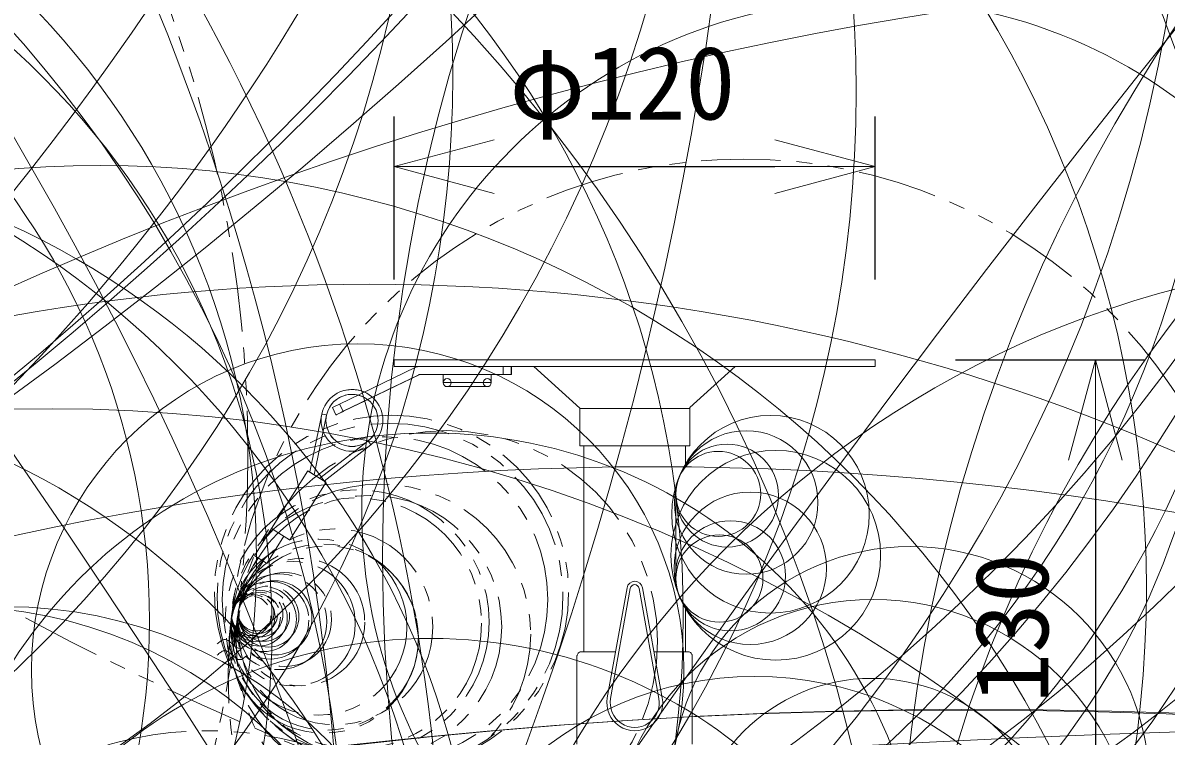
# Model space of a CAD drawing. Units: millimetres, scale not verified. Extents: x -660 to 3897, y -3848 to 1485.
# Drawn here: x 1.69 to 30.2, y 15.7 to 33.48 of the extents above; entities that cross this region are included whole.
import ezdxf
from ezdxf.enums import TextEntityAlignment as Align

# ---------------------------------------------------------------- set-up
doc = ezdxf.new("R2010")
doc.units = ezdxf.units.MM
doc.header["$LTSCALE"] = 0.125
doc.linetypes.add('USER3', pattern=[31.75, 15.875, -3.175, 3.175, -3.175, 3.175, -3.175])
doc.layers.add('0-0_0', color=1, linetype='USER3', lineweight=18)
doc.layers.add('0-5_GAIKEI', color=1, linetype='Continuous', lineweight=18)
doc.layers.add('0-4_SUNPO', color=7, linetype='Continuous')
doc.styles.add('ＭＳ ゴシック', font='')
doc.styles.get('ＭＳ ゴシック').set_extended_font_data('MS Gothic')

# ---------------------------------------------------------------- blocks, each defined once
blk = doc.blocks.new('_Open30')
at = {"layer": '0-0_0', "color": 7, "linetype": 'Continuous'}
blk.add_line((0, 0), (-1, 0), dxfattribs=at)
blk.add_lwpolyline([(-1, 0.26795), (0, 0), (-1, -0.26795)], dxfattribs=at)
blk = doc.blocks.new('D6')
at = {"layer": '0-4_SUNPO'}
for p, q in [((75.4364, 214.5791), (75.4364, 218.6464)), ((87.4364, 214.5791), (87.4364, 218.6464)), ((77.9364, 217.3964), (84.9364, 217.3964))]:
    blk.add_line(p, q, dxfattribs=at)
at = {"layer": '0-4_SUNPO', "xscale": 2.5, "yscale": 2.5, "rotation": 180}
blk.add_blockref('_Open30', (75.4364, 217.3964), dxfattribs=at)
at = {"layer": '0-4_SUNPO', "xscale": 2.5, "yscale": 2.5}
blk.add_blockref('_Open30', (87.4364, 217.3964), dxfattribs=at)
at = {"layer": '0-4_SUNPO', "style": 'ＭＳ ゴシック'}
blk.add_text('φ120', height=1.833, dxfattribs=at).set_placement((78.3114, 218.0214), align=Align.BOTTOM_LEFT)
blk = doc.blocks.new('D7')
at = {"layer": '0-4_SUNPO'}
for p, q in [((89.4364, 212.5791), (94.179, 212.5791)), ((92.929, 210.0791), (92.929, 202.0291)), ((84.9364, 199.5291), (94.179, 199.5291))]:
    blk.add_line(p, q, dxfattribs=at)
at = {"layer": '0-4_SUNPO', "xscale": 2.5, "yscale": 2.5}
for p, rotation in [((92.929, 212.5791), 90), ((92.929, 199.5291), 270)]:
    blk.add_blockref('_Open30', p, dxfattribs=dict(at, rotation=rotation))
at = {"layer": '0-4_SUNPO', "style": 'ＭＳ ゴシック'}
blk.add_text('130', height=1.833, rotation=90, dxfattribs=at).set_placement((92.304, 204.018), align=Align.BOTTOM_LEFT)

msp = doc.modelspace()

# ---------------------------------------------------------------- linework, layer by layer
at = {"layer": '0-0_0', "linetype": 'Continuous'}
for p, q in [((13.6659, 24.9129), (13.6659, 24.7129)), ((13.8668, 24.9129), (13.8668, 24.7129)), ((13.3707, 24.7129), (13.3707, 24.5129)), ((12.2707, 24.4129), (13.2707, 24.4129)), ((9.4961, 23.7119), (9.409, 23.8919))]:
    msp.add_line(p, q, dxfattribs=at)
for points in [[(9.409, 23.8919), (9.4611, 23.9174), (9.5882, 23.979), (9.6752, 23.7989), (11.5618, 24.7109), (11.566, 24.7124), (11.5705, 24.7129), (13.8746, 24.7129), (13.8746, 24.9129), (11.5705, 24.9129), (11.5495, 24.9119), (11.5287, 24.9089), (11.5083, 24.9039), (11.4884, 24.897), (11.4747, 24.891), (9.5882, 23.979)], [(11.5618, 24.7109), (11.5714, 24.7109), (10.4062, 24.1477)], [(11.5801, 24.7129), (11.5756, 24.7124), (11.5714, 24.7109)], [(12.1707, 24.7129), (12.1707, 24.5129), (13.3707, 24.5129)], [(10.1384, 24.3015), (10.1009, 24.3129), (10.0627, 24.3223), (10.0242, 24.3298), (9.9853, 24.3354), (9.9462, 24.3389), (9.907, 24.3404), (9.8677, 24.3399), (9.8285, 24.3375), (9.7895, 24.333), (9.7508, 24.3266), (9.6951, 24.3137)], [(10.4052, 24.1485), (10.7425, 24.3118), (10.8524, 24.3652), (10.891, 24.3843), (10.8908, 24.3842), (10.889, 24.3834), (10.8683, 24.3737), (10.6642, 24.2756), (10.1299, 24.0168), (10.0897, 23.9969)], [(10.2871, 24.0901), (9.6849, 23.7989), (9.6804, 23.7968), (9.5542, 23.7359), (9.5163, 23.7177), (9.5067, 23.7131), (9.5044, 23.7121), (9.504, 23.7119), (9.5039, 23.7119), (9.4961, 23.7119), (9.5094, 23.7185), (9.5482, 23.7374), (9.6752, 23.7989)], [(10.0498, 24.2022), (10.0146, 24.2097), (9.9789, 24.2152), (9.943, 24.2188), (9.907, 24.2204), (9.8709, 24.22), (9.8349, 24.2176), (9.7991, 24.2131), (9.7636, 24.2067), (9.7265, 24.1978)], [(10.0897, 23.9969), (10.0898, 23.997), (10.0903, 23.9972), (10.0925, 23.9982), (10.1018, 24.0026), (10.1395, 24.0206), (10.2804, 24.0883), (10.2859, 24.091)]]:
    msp.add_lwpolyline(points, dxfattribs=at)
at = {"layer": '0-0_0'}
for points in [[(8.8406, 22.2849), (9.1429, 23.7283), (9.1429, 23.7283), (9.1429, 23.7283), (9.143, 23.7283), (9.1432, 23.7283), (9.144, 23.7281), (9.1473, 23.7274), (9.16, 23.7247), (9.2014, 23.716), (9.243, 23.7073), (9.2604, 23.7037), (8.9489, 22.2166)], [(9.0906, 22.1277), (10.2936, 23.0558), (10.2936, 23.0558), (10.2936, 23.0558), (10.2937, 23.0558), (10.2938, 23.0556), (10.2943, 23.0549), (10.2963, 23.0522), (10.3042, 23.0419), (10.33, 23.0083), (10.356, 22.9748), (10.3669, 22.9608), (9.1993, 22.06)], [(9.1998, 22.0603), (9.1998, 22.0603), (9.2363, 22.0372), (9.2457, 22.0312), (9.248, 22.0297), (9.2486, 22.0293), (9.2487, 22.0292), (9.2488, 22.0291), (9.2488, 22.0291), (9.2488, 22.0291), (8.3457, 20.5889), (8.3412, 20.5915), (8.0716, 20.7599), (7.9264, 20.8514), (7.8926, 20.8728), (7.8888, 20.8753), (7.8883, 20.8756), (7.8882, 20.8757), (7.8882, 20.8757), (7.8882, 20.8757), (8.7913, 22.316), (8.7945, 22.3141), (8.8041, 22.3082), (8.8407, 22.2855)], [(8.7913, 22.316), (8.7913, 22.316), (8.7913, 22.316), (8.7914, 22.3159), (8.7919, 22.3155), (8.7957, 22.3131), (8.8295, 22.2916), (8.9748, 22.2002), (9.2443, 22.0318), (9.2488, 22.0291)], [(8.8407, 22.2852), (8.8354, 22.2884), (8.8341, 22.2892), (8.8337, 22.2894), (8.8337, 22.2894), (8.8337, 22.2894), (8.8337, 22.2894), (8.834, 22.2891), (8.8353, 22.2883), (8.8402, 22.2852), (8.8594, 22.273), (8.9298, 22.2286), (8.9298, 22.2286), (9.1146, 22.1128), (9.1818, 22.0708), (9.2064, 22.0557), (9.2064, 22.0557), (9.2064, 22.0557), (9.2063, 22.0558), (9.206, 22.056), (9.2047, 22.0568), (9.1996, 22.0601), (9.1995, 22.0602)], [(9.0915, 22.1284), (9.0203, 22.173), (8.9491, 22.2176)], [(9.0916, 22.1284), (9.0204, 22.1731), (8.9492, 22.2177)], [(7.8882, 20.8757), (7.4632, 20.1979), (7.4632, 20.1979)], [(8.1932, 20.6845), (7.7682, 20.0067), (7.7677, 20.007), (7.603, 20.1098), (7.4993, 20.175), (7.4704, 20.1932), (7.4643, 20.1972), (7.4634, 20.1978), (7.4632, 20.1979), (7.4632, 20.1979), (7.4632, 20.1979)], [(7.5516, 20.143), (7.492, 20.046), (7.4342, 19.9481), (7.3242, 19.7501), (7.2209, 19.5477), (7.1227, 19.3381), (7.0275, 19.1162), (6.9327, 18.876)], [(7.6775, 20.0631), (7.5464, 19.8438), (7.4833, 19.7325), (7.4219, 19.62), (7.3625, 19.5069), (7.3048, 19.3928), (7.2496, 19.2792), (7.1962, 19.1646), (7.1458, 19.0517), (7.0973, 18.9379)], [(6.8832, 18.6271), (6.871, 18.5158), (6.8609, 18.4051), (6.8528, 18.2935), (6.8469, 18.1839), (6.843, 18.0736), (6.8427, 18.0556)], [(7.0445, 18.6916), (7.0264, 18.5483), (7.0103, 18.4045), (6.9967, 18.2647), (6.9853, 18.1245), (6.9778, 18.005), (6.9751, 17.9414)], [(6.5347, 17.9979), (6.5556, 18.0166), (6.5764, 18.0348), (6.5972, 18.0521), (6.6181, 18.068), (6.6389, 18.082), (6.6597, 18.0937), (6.6806, 18.1027), (6.7014, 18.1084), (6.7222, 18.1104), (6.7431, 18.1084), (6.7639, 18.1027), (6.7847, 18.0937), (6.8056, 18.082), (6.8264, 18.068), (6.8472, 18.0521), (6.8681, 18.0348), (6.8889, 18.0166), (6.9306, 17.9792), (6.9514, 17.961), (6.9722, 17.9437), (6.9931, 17.9278), (7.0139, 17.9138), (7.0347, 17.9021), (7.0556, 17.8931), (7.0764, 17.8874), (7.0972, 17.8854), (7.1181, 17.8874), (7.1389, 17.8931), (7.1597, 17.9021), (7.1806, 17.9138), (7.2014, 17.9278), (7.2222, 17.9437), (7.2431, 17.961), (7.2639, 17.9792), (7.2847, 17.9979), (7.2847, 17.9979)], [(6.5347, 17.7174), (6.5556, 17.7361), (6.5764, 17.7543), (6.5972, 17.7715), (6.6181, 17.7874), (6.6389, 17.8015), (6.6597, 17.8132), (6.6806, 17.8222), (6.7014, 17.8279), (6.7222, 17.8299), (6.7431, 17.8279), (6.7639, 17.8222), (6.7847, 17.8132), (6.8056, 17.8015), (6.8264, 17.7874), (6.8472, 17.7715), (6.8681, 17.7543), (6.8889, 17.7361), (6.9306, 17.6987), (6.9514, 17.6805), (6.9722, 17.6632), (6.9931, 17.6473), (7.0139, 17.6333), (7.0347, 17.6215), (7.0556, 17.6126), (7.0764, 17.6069), (7.0972, 17.6049), (7.1181, 17.6069), (7.1389, 17.6126), (7.1597, 17.6215), (7.1806, 17.6333), (7.2014, 17.6473), (7.2222, 17.6632), (7.2431, 17.6805), (7.2639, 17.6987), (7.2847, 17.7174), (7.2847, 17.7174)]]:
    msp.add_lwpolyline(points, dxfattribs=at)
for centre, radius in [((37.5328, 85.798), 76.0771), ((-25.0845, 22.7344), 32.3824), ((19.666, 17.2311), 12.8587), ((9.8966, 23.5705), 0.77), ((9.8966, 23.5705), 0.65), ((10.8816, 19.2819), 4.417), ((10.8438, 19.1826), 4.3143), ((10.7203, 19.1054), 4.0594), ((12.2618, 18.062), 5.255), ((10.6079, 18.2368), 3.745), ((10.0251, 18.5476), 3.2889), ((10.349, 18.4204), 3.2803), ((10.0016, 18.5117), 3.1273), ((9.4711, 18.4235), 2.441), ((9.069, 18.4173), 2.1955), ((9.1922, 18.1311), 2.3577), ((9.2571, 18.145), 2.2975), ((8.4288, 18.4993), 1.5501), ((8.6256, 18.5412), 1.5873), ((8.0762, 18.5498), 1.1939), ((8.2147, 18.6046), 1.1716), ((7.8524, 18.5864), 0.9672), ((7.698, 18.6154), 0.8101), ((7.971, 18.647), 0.9243), ((7.81, 18.6792), 0.7601), ((7.5857, 18.6398), 0.6952), ((7.5013, 18.6611), 0.6081), ((7.4368, 18.6801), 0.5409), ((7.3873, 18.6969), 0.4885), ((7.6964, 18.7056), 0.6435), ((7.6131, 18.728), 0.5572), ((7.5508, 18.7476), 0.4919), ((7.504, 18.7647), 0.442), ((6.2901, 6.8771), 8.9559)]:
    msp.add_circle(centre, radius, dxfattribs=at)
at = {"layer": '0-0_0', "linetype": 'Continuous'}
for centre, radius in [((12.2707, 24.5129), 0.1), ((13.2707, 24.5129), 0.1), ((9.8966, 23.5705), 0.77), ((9.8966, 23.5705), 0.77), ((9.8966, 23.5705), 0.65)]:
    msp.add_circle(centre, radius, dxfattribs=at)
at = {"layer": '0-5_GAIKEI', "color": 7}
for p, q in [((22.9457, 25.0824), (10.9457, 25.0824)), ((10.9457, 25.0824), (10.9457, 24.9129)), ((10.9457, 24.9129), (14.4345, 24.9129)), ((14.4345, 24.9129), (14.4346, 24.9128)), ((14.4346, 24.9128), (15.5828, 23.8739)), ((18.324, 23.8893), (19.4569, 24.9129)), ((19.4569, 24.9129), (22.9457, 24.9129)), ((22.9457, 25.0824), (22.9457, 24.9129)), ((15.5828, 23.8738), (15.5828, 22.9376)), ((18.324, 22.9375), (18.324, 23.8892)), ((15.5828, 22.9374), (15.6783, 22.9374)), ((15.6783, 22.9373), (15.6783, 17.797)), ((18.2128, 22.4824), (18.2128, 22.9374)), ((18.2128, 22.9374), (18.3239, 22.9374)), ((17.9724, 21.7398), (17.9724, 19.6249)), ((18.2128, 17.7971), (18.2128, 18.8824)), ((15.5076, 17.7011), (15.5076, 15.5003)), ((15.6783, 17.797), (15.6033, 17.797)), ((15.683, 17.797), (16.4681, 17.797)), ((17.4289, 17.797), (18.288, 17.797)), ((18.3837, 15.5003), (18.3837, 17.7012))]:
    msp.add_line(p, q, dxfattribs=at)
at = {"layer": '0-5_GAIKEI'}
for p, q in [((14.4368, 24.9129), (19.4587, 24.9129)), ((15.5935, 23.8721), (18.3069, 23.8721)), ((15.6783, 22.9374), (18.2128, 22.9374)), ((16.2627, 16.6523), (16.7552, 19.3975)), ((17.6343, 16.6523), (17.1418, 19.3975)), ((16.3454, 16.6375), (16.8379, 19.3826)), ((17.5516, 16.6375), (17.0591, 19.3826))]:
    msp.add_line(p, q, dxfattribs=at)
at = {"layer": '0-5_GAIKEI', "color": 7}
for points in [[(15.5076, 17.7011), (15.5078, 17.7025), (15.5092, 17.7091), (15.5122, 17.7201), (15.5173, 17.7341), (15.525, 17.7496), (15.5355, 17.765), (15.5495, 17.7789), (15.5672, 17.7897), (15.5892, 17.796), (15.6033, 17.797)], [(18.288, 17.797), (18.302, 17.796), (18.3235, 17.79), (18.341, 17.7795), (18.3549, 17.7661), (18.3655, 17.7511), (18.3732, 17.736), (18.3785, 17.722), (18.3817, 17.7107), (18.3833, 17.7034), (18.3837, 17.7012)]]:
    msp.add_lwpolyline(points, dxfattribs=at)
at = {"layer": '0-5_GAIKEI'}
for centre, radius in [((187.1238, 729.9784), 754.9958), ((822.1331, 80.4164), 847.3766), ((1618.694, -1568.9726), 2278.7905), ((217.7078, 315.5496), 370.2942), ((12.337, 337.5754), 329.626), ((156.2869, 280.779), 328.2182), ((25.2318, 254.056), 246.5489), ((-8.2513, 215.185), 210.3316), ((56.4153, 203.979), 212.7546), ((59.1877, 130.6949), 149.4816), ((-76.2982, 130.4785), 131.6688), ((90.9193, 105.424), 153.6445), ((98.3344, 103.0511), 155.8485), ((278.4916, -92.4538), 321.8093), ((18.3063, 112.8565), 116.024), ((-60.0443, 100.3437), 97.609), ((-58.8244, 97.3059), 94.3729), ((53.13, 95.2769), 96.0911), ((29.4899, 74.8859), 83.9309), ((291.9694, -176.4914), 335.2913), ((-244.6459, -145.9404), 298.3252), ((-52.2389, 72.4091), 68.8615), ((-70.6262, 46.6893), 90.3939), ((35.2503, 56.048), 79.2632), ((111.9262, -7.2418), 135.2724), ((15.1945, 61.9393), 64.9641), ((32.032, 45.8887), 70.6113), ((-35.8119, 60.3411), 51.7305), ((14.934, 52.9496), 57.7575), ((26.1024, 45.1289), 65.3579), ((-6.2057, 51.9976), 45.4474), ((-0.8587, 51.2115), 44.5922), ((-4.7186, 45.2221), 41.2071), ((66.0354, -11.0664), 90.1886), ((127.712, -125.4601), 203.6827), ((-15.6283, 43.4619), 34.2509), ((9.594, 42.2452), 33.0343), ((-74.946, -14.321), 88.6369), ((-20.8611, 40.9456), 32.5125), ((-53.1661, 10.1461), 62.8248), ((-0.3625, 34.2715), 36.2692), ((54.5607, 20.155), 43.9027), ((-8.6876, 31.7755), 31.1601), ((36.9452, 2.2435), 59.7437), ((39.6722, -1.6033), 62.9376), ((11.0566, 34.0882), 27.0744), ((-15.9061, 32.1614), 28.3141), ((-36.5812, 10.292), 48.7673), ((6.1642, 34.0704), 25.2356), ((35.4847, -0.9413), 58.6606), ((8.8042, 31.6272), 23.7273), ((64.2634, 10.6836), 40.7413), ((12.1936, 28.6282), 21.6726), ((1.7441, 19.3782), 27.9654), ((-17.2037, 5.7671), 40.7261), ((12.8158, 26.8191), 18.602), ((-23.2936, 11.3293), 33.0548), ((-6.041, 18.6793), 24.2005), ((-12.2627, 20.1195), 19.7775), ((57.3876, 5.611), 33.8655), ((-11.5828, 18.3477), 19.4835), ((-113.6857, -113.6395), 150.2799), ((-13.2417, 18.5722), 18.0871), ((38.794, -56.7471), 91.6042), ((22.9059, 21.3072), 12.7654), ((-91.8557, -78.3509), 111.4981), ((-10.558, 8.9098), 22.711), ((-6.9311, 10.264), 19.987), ((3.6297, 3.3573), 26.5712), ((-79.2826, -61.1179), 87.6199), ((10.0377, 17.3482), 8.1338), ((-76.7872, -63.4858), 87.978), ((-6.5906, 5.9037), 18.4246), ((11.8535, 10.8898), 12.3671), ((17.4097, -51.7161), 74.1327), ((23.8288, 14.4683), 5.9568), ((-9.8158, 6.9954), 12.7429), ((-0.0139, 7.5919), 11.3368), ((1.2556, 7.5926), 11.3323), ((22.8947, 12.5132), 6.5891), ((11.8541, 5.7663), 12.3664), ((19.9457, 8.5979), 8.5895), ((22.8593, 12.631), 4.508), ((25.4155, -116.4893), 132.857), ((25.097, -115.6268), 131.9752), ((41.9146, -329.4714), 345.4604)]:
    msp.add_circle(centre, radius, dxfattribs=at)
at = {"layer": '0-5_GAIKEI', "color": 7}
for centre, radius in [((644.1269, -176.8901), 689.4542), ((-8.2557, 40.2763), 39.0528), ((36.7648, 2.8931), 24.7729), ((10.3227, -23.3219), 50.2898), ((2.4333, -14.9847), 38.8454), ((20.3351, 21.2311), 2.4637), ((19.7282, 21.5231), 1.7903), ((20.4667, 20.2072), 2.6145), ((19.252, 21.697), 1.2833), ((19.0317, 21.7383), 1.0593), ((19.8302, 19.8842), 1.9007), ((19.3375, 19.6952), 1.3729), ((19.0592, 19.6282), 1.0867)]:
    msp.add_circle(centre, radius, dxfattribs=at)
for centre, radius, start, end in [((19.4569, 24.9129), 0.00004, 90.81067, 132.90889), ((15.5827, 23.8738), 0.00009, 9.68698, 57.54615), ((18.324, 23.8892), 0.00009, 150.4592, 198.36097), ((15.5829, 22.9375), 0.00009, 139.28879, 229.28879), ((15.6783, 22.9374), 0.00006, 317.72089, 47.72089), ((18.2128, 22.9374), 0.00002, 131.83275, 221.83275), ((18.3239, 22.9375), 0.00005, 298.38502, 28.38502), ((15.6783, 17.797), 0.00002, 250.59174, 340.59174), ((18.2128, 17.7971), 0.00005, 135.16572, 225.16572)]:
    msp.add_arc(centre, radius, start, end, dxfattribs=at)
at = {"layer": '0-5_GAIKEI'}
for centre, radius, start, end in [((16.9485, 19.3635), 0.1962, 9.95594, 170.04589), ((16.9485, 19.3635), 0.1123, 9.95594, 170.04589), ((16.9485, 16.5293), 0.6967, 169.82861, 10.17139), ((16.9485, 16.5293), 0.6128, 169.82861, 10.17139)]:
    msp.add_arc(centre, radius, start, end, dxfattribs=at)

# ---------------------------------------------------------------- block references
at = {"layer": '0-4_SUNPO'}
for name in ['D6', 'D7']:
    msp.add_blockref(name, (-64.4907, -187.4967), dxfattribs=at)

doc.saveas('drawing.dxf')
